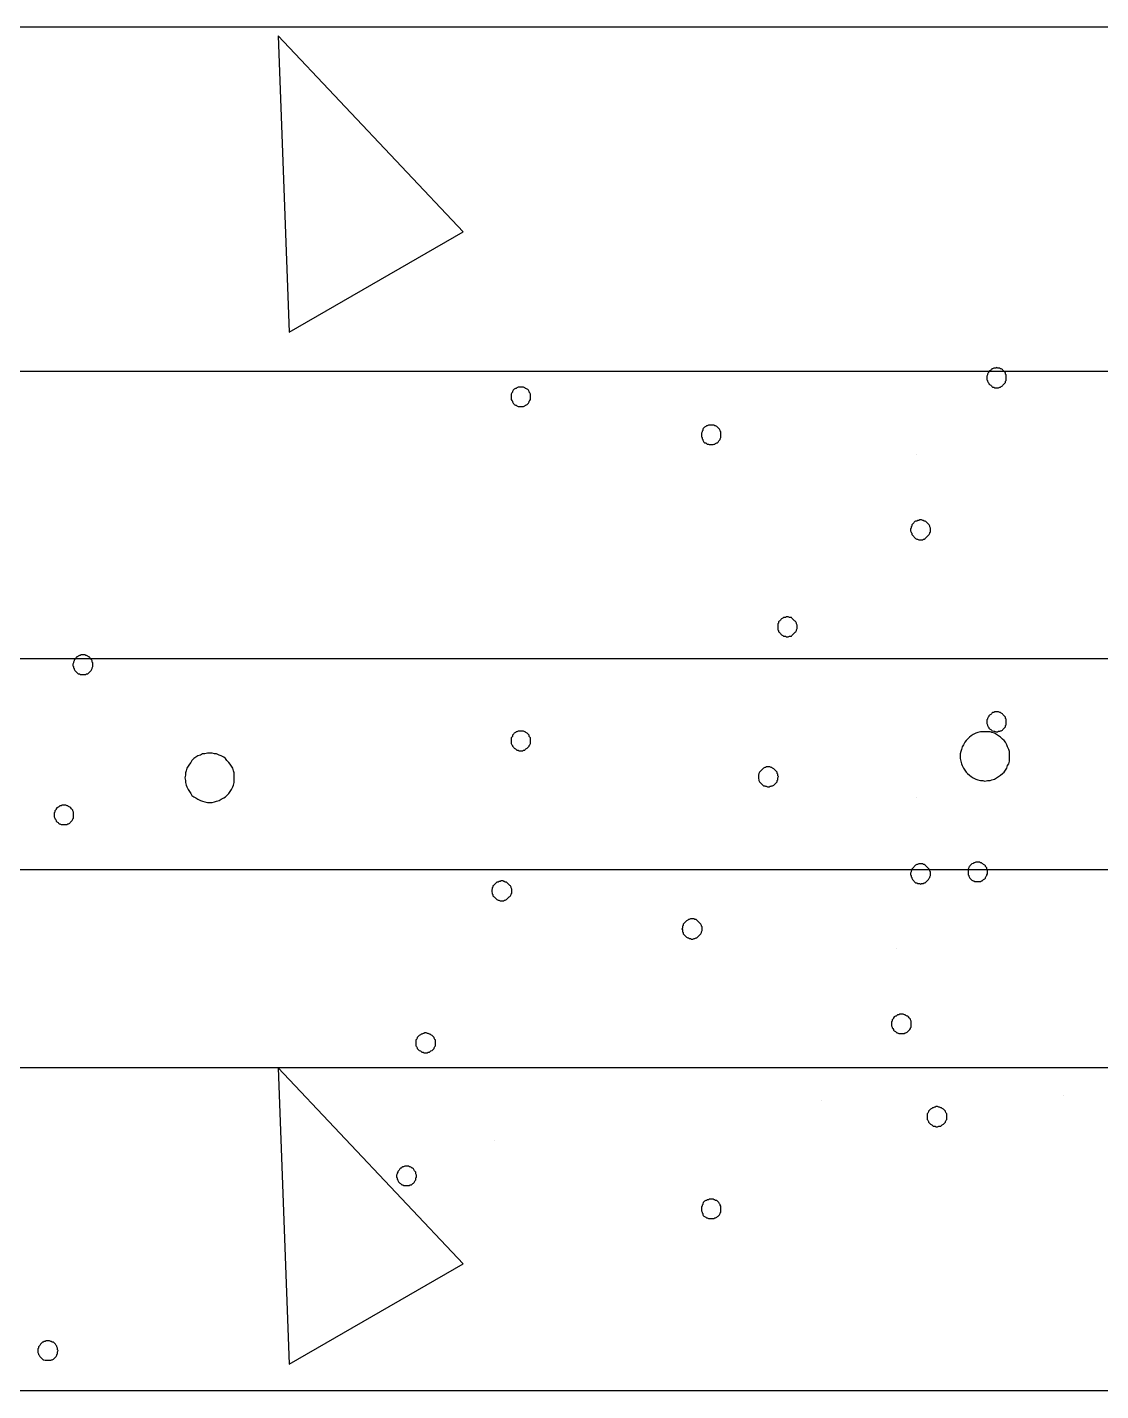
# Model space of a CAD drawing. Header units: metres. Extents: x 0 to 420, y 0 to 297.
# Drawn here: x 306.56 to 323.15, y 169.98 to 191.05 of the extents above; entities that cross this region are included whole.
import ezdxf

# ---------------------------------------------------------------- set-up
doc = ezdxf.new("R2010")
doc.units = ezdxf.units.M

msp = doc.modelspace()

# ---------------------------------------------------------------- linework, layer by layer
for p, q in [((358.7, 191.05), (213.7, 191.05)), ((310.44, 190.92), (310.61, 186.34)), ((313.3, 187.89), (310.44, 190.92)), ((310.61, 186.34), (313.3, 187.89)), ((358.7, 185.73), (213.7, 185.73)), ((320.3, 184.45), (320.3, 184.45)), ((358.7, 181.29), (213.7, 181.29)), ((320.3, 179.14), (320.3, 179.14)), ((362.95, 178.03), (210.37, 178.03)), ((320, 176.82), (320, 176.82)), ((358.7, 174.97), (213.7, 174.97)), ((310.44, 174.97), (310.61, 170.39)), ((313.3, 171.94), (310.44, 174.97)), ((318.83, 174.47), (318.83, 174.47)), ((322.57, 174.54), (322.57, 174.54)), ((313.78, 173.85), (313.78, 173.85)), ((310.61, 170.39), (313.3, 171.94)), ((358.7, 169.98), (213.7, 169.98))]:
    msp.add_line(p, q)
for points in [[(321.69, 185.63), (321.69, 185.65), (321.69, 185.66), (321.69, 185.68), (321.68, 185.69), (321.68, 185.71), (321.67, 185.72), (321.66, 185.73), (321.65, 185.74), (321.64, 185.75), (321.63, 185.76), (321.61, 185.77), (321.6, 185.77), (321.59, 185.78), (321.57, 185.78), (321.56, 185.78), (321.54, 185.79), (321.53, 185.78), (321.51, 185.78), (321.5, 185.78), (321.48, 185.77), (321.47, 185.77), (321.46, 185.76), (321.45, 185.75), (321.43, 185.74), (321.42, 185.73), (321.42, 185.72), (321.41, 185.71), (321.4, 185.69), (321.4, 185.68), (321.39, 185.66), (321.39, 185.65), (321.39, 185.63), (321.39, 185.63)], [(321.39, 185.63), (321.39, 185.62), (321.39, 185.6), (321.4, 185.59), (321.4, 185.58), (321.41, 185.56), (321.42, 185.55), (321.42, 185.54), (321.43, 185.53), (321.45, 185.52), (321.46, 185.51), (321.47, 185.5), (321.48, 185.49), (321.5, 185.49), (321.51, 185.48), (321.53, 185.48), (321.54, 185.48), (321.56, 185.48), (321.57, 185.48), (321.59, 185.49), (321.6, 185.49), (321.61, 185.5), (321.63, 185.51), (321.64, 185.52), (321.65, 185.53), (321.66, 185.54), (321.67, 185.55), (321.68, 185.56), (321.68, 185.58), (321.69, 185.59), (321.69, 185.6), (321.69, 185.62), (321.69, 185.63), (321.69, 185.63)], [(314.34, 185.34), (314.34, 185.35), (314.34, 185.37), (314.34, 185.38), (314.33, 185.4), (314.32, 185.41), (314.32, 185.42), (314.31, 185.44), (314.3, 185.45), (314.29, 185.46), (314.27, 185.47), (314.26, 185.47), (314.25, 185.48), (314.23, 185.49), (314.22, 185.49), (314.21, 185.49), (314.19, 185.49), (314.18, 185.49), (314.16, 185.49), (314.15, 185.49), (314.13, 185.48), (314.12, 185.47), (314.11, 185.47), (314.09, 185.46), (314.08, 185.45), (314.07, 185.44), (314.06, 185.42), (314.06, 185.41), (314.05, 185.4), (314.04, 185.38), (314.04, 185.37), (314.04, 185.35), (314.04, 185.34), (314.04, 185.34)], [(314.04, 185.34), (314.04, 185.32), (314.04, 185.31), (314.04, 185.3), (314.05, 185.28), (314.06, 185.27), (314.06, 185.26), (314.07, 185.24), (314.08, 185.23), (314.09, 185.22), (314.11, 185.21), (314.12, 185.21), (314.13, 185.2), (314.15, 185.19), (314.16, 185.19), (314.18, 185.19), (314.19, 185.19), (314.21, 185.19), (314.22, 185.19), (314.23, 185.19), (314.25, 185.2), (314.26, 185.21), (314.27, 185.21), (314.29, 185.22), (314.3, 185.23), (314.31, 185.24), (314.32, 185.26), (314.32, 185.27), (314.33, 185.28), (314.34, 185.3), (314.34, 185.31), (314.34, 185.32), (314.34, 185.34), (314.34, 185.34)], [(317.28, 184.75), (317.28, 184.77), (317.28, 184.78), (317.28, 184.8), (317.27, 184.81), (317.27, 184.82), (317.26, 184.84), (317.25, 184.85), (317.24, 184.86), (317.23, 184.87), (317.22, 184.88), (317.2, 184.89), (317.19, 184.89), (317.18, 184.9), (317.16, 184.9), (317.15, 184.9), (317.13, 184.9), (317.12, 184.9), (317.1, 184.9), (317.09, 184.9), (317.07, 184.89), (317.06, 184.89), (317.05, 184.88), (317.03, 184.87), (317.02, 184.86), (317.01, 184.85), (317, 184.84), (317, 184.82), (316.99, 184.81), (316.99, 184.8), (316.98, 184.78), (316.98, 184.77), (316.98, 184.75), (316.98, 184.75)], [(316.98, 184.75), (316.98, 184.74), (316.98, 184.72), (316.99, 184.71), (316.99, 184.69), (317, 184.68), (317, 184.67), (317.01, 184.66), (317.02, 184.64), (317.03, 184.63), (317.05, 184.63), (317.06, 184.62), (317.07, 184.61), (317.09, 184.61), (317.1, 184.6), (317.12, 184.6), (317.13, 184.6), (317.15, 184.6), (317.16, 184.6), (317.18, 184.61), (317.19, 184.61), (317.2, 184.62), (317.22, 184.63), (317.23, 184.63), (317.24, 184.64), (317.25, 184.66), (317.26, 184.67), (317.27, 184.68), (317.27, 184.69), (317.28, 184.71), (317.28, 184.72), (317.28, 184.74), (317.28, 184.75), (317.28, 184.75)], [(320.52, 183.28), (320.52, 183.3), (320.52, 183.31), (320.51, 183.33), (320.51, 183.34), (320.5, 183.36), (320.49, 183.37), (320.48, 183.38), (320.47, 183.39), (320.46, 183.4), (320.45, 183.41), (320.44, 183.42), (320.42, 183.42), (320.41, 183.43), (320.4, 183.43), (320.38, 183.44), (320.37, 183.44), (320.35, 183.44), (320.34, 183.43), (320.32, 183.43), (320.31, 183.42), (320.29, 183.42), (320.28, 183.41), (320.27, 183.4), (320.26, 183.39), (320.25, 183.38), (320.24, 183.37), (320.23, 183.36), (320.23, 183.34), (320.22, 183.33), (320.22, 183.31), (320.21, 183.3), (320.21, 183.28), (320.21, 183.28)], [(320.21, 183.28), (320.21, 183.27), (320.22, 183.25), (320.22, 183.24), (320.23, 183.23), (320.23, 183.21), (320.24, 183.2), (320.25, 183.19), (320.26, 183.18), (320.27, 183.17), (320.28, 183.16), (320.29, 183.15), (320.31, 183.14), (320.32, 183.14), (320.34, 183.13), (320.35, 183.13), (320.37, 183.13), (320.38, 183.13), (320.4, 183.13), (320.41, 183.14), (320.42, 183.14), (320.44, 183.15), (320.45, 183.16), (320.46, 183.17), (320.47, 183.18), (320.48, 183.19), (320.49, 183.2), (320.5, 183.21), (320.51, 183.23), (320.51, 183.24), (320.52, 183.25), (320.52, 183.27), (320.52, 183.28), (320.52, 183.28)], [(318.46, 181.78), (318.46, 181.8), (318.46, 181.81), (318.45, 181.83), (318.45, 181.84), (318.44, 181.86), (318.43, 181.87), (318.42, 181.88), (318.41, 181.89), (318.4, 181.9), (318.39, 181.91), (318.38, 181.92), (318.37, 181.93), (318.35, 181.93), (318.34, 181.93), (318.32, 181.94), (318.31, 181.94), (318.29, 181.94), (318.28, 181.93), (318.26, 181.93), (318.25, 181.93), (318.24, 181.92), (318.22, 181.91), (318.21, 181.9), (318.2, 181.89), (318.19, 181.88), (318.18, 181.87), (318.17, 181.86), (318.17, 181.84), (318.16, 181.83), (318.16, 181.81), (318.16, 181.8), (318.16, 181.78), (318.16, 181.78)], [(318.16, 181.78), (318.16, 181.77), (318.16, 181.76), (318.16, 181.74), (318.17, 181.73), (318.17, 181.71), (318.18, 181.7), (318.19, 181.69), (318.2, 181.68), (318.21, 181.67), (318.22, 181.66), (318.24, 181.65), (318.25, 181.64), (318.26, 181.64), (318.28, 181.64), (318.29, 181.63), (318.31, 181.63), (318.32, 181.63), (318.34, 181.64), (318.35, 181.64), (318.37, 181.64), (318.38, 181.65), (318.39, 181.66), (318.4, 181.67), (318.41, 181.68), (318.42, 181.69), (318.43, 181.7), (318.44, 181.71), (318.45, 181.73), (318.45, 181.74), (318.46, 181.76), (318.46, 181.77), (318.46, 181.78), (318.46, 181.78)], [(307.58, 181.2), (307.58, 181.21), (307.58, 181.23), (307.57, 181.24), (307.57, 181.26), (307.56, 181.27), (307.55, 181.28), (307.54, 181.29), (307.53, 181.31), (307.52, 181.32), (307.51, 181.32), (307.5, 181.33), (307.48, 181.34), (307.47, 181.34), (307.46, 181.35), (307.44, 181.35), (307.43, 181.35), (307.41, 181.35), (307.4, 181.35), (307.38, 181.34), (307.37, 181.34), (307.35, 181.33), (307.34, 181.32), (307.33, 181.32), (307.32, 181.31), (307.31, 181.29), (307.3, 181.28), (307.29, 181.27), (307.29, 181.26), (307.28, 181.24), (307.28, 181.23), (307.27, 181.21), (307.27, 181.2), (307.27, 181.2)], [(307.27, 181.2), (307.27, 181.18), (307.28, 181.17), (307.28, 181.15), (307.29, 181.14), (307.29, 181.13), (307.3, 181.11), (307.31, 181.1), (307.32, 181.09), (307.33, 181.08), (307.34, 181.07), (307.35, 181.06), (307.37, 181.06), (307.38, 181.05), (307.4, 181.05), (307.41, 181.05), (307.43, 181.05), (307.44, 181.05), (307.46, 181.05), (307.47, 181.05), (307.48, 181.06), (307.5, 181.06), (307.51, 181.07), (307.52, 181.08), (307.53, 181.09), (307.54, 181.1), (307.55, 181.11), (307.56, 181.13), (307.57, 181.14), (307.57, 181.15), (307.58, 181.17), (307.58, 181.18), (307.58, 181.2), (307.58, 181.2)], [(321.69, 180.32), (321.69, 180.33), (321.69, 180.35), (321.69, 180.36), (321.68, 180.37), (321.68, 180.39), (321.67, 180.4), (321.66, 180.41), (321.65, 180.42), (321.64, 180.43), (321.63, 180.44), (321.61, 180.45), (321.6, 180.46), (321.59, 180.46), (321.57, 180.47), (321.56, 180.47), (321.54, 180.47), (321.53, 180.47), (321.51, 180.47), (321.5, 180.46), (321.48, 180.46), (321.47, 180.45), (321.46, 180.44), (321.45, 180.43), (321.43, 180.42), (321.42, 180.41), (321.42, 180.4), (321.41, 180.39), (321.4, 180.37), (321.4, 180.36), (321.39, 180.35), (321.39, 180.33), (321.39, 180.32), (321.39, 180.32)], [(314.34, 180.02), (314.34, 180.04), (314.34, 180.05), (314.34, 180.07), (314.33, 180.08), (314.32, 180.09), (314.32, 180.11), (314.31, 180.12), (314.3, 180.13), (314.29, 180.14), (314.27, 180.15), (314.26, 180.16), (314.25, 180.16), (314.23, 180.17), (314.22, 180.17), (314.21, 180.17), (314.19, 180.17), (314.18, 180.17), (314.16, 180.17), (314.15, 180.17), (314.13, 180.16), (314.12, 180.16), (314.11, 180.15), (314.09, 180.14), (314.08, 180.13), (314.07, 180.12), (314.06, 180.11), (314.06, 180.09), (314.05, 180.08), (314.04, 180.07), (314.04, 180.05), (314.04, 180.04), (314.04, 180.02), (314.04, 180.02)], [(321.74, 179.78), (321.74, 179.82), (321.74, 179.86), (321.73, 179.89), (321.71, 179.93), (321.7, 179.96), (321.68, 180), (321.66, 180.03), (321.63, 180.05), (321.6, 180.08), (321.57, 180.1), (321.54, 180.12), (321.51, 180.14), (321.47, 180.15), (321.44, 180.16), (321.4, 180.16), (321.36, 180.16), (321.33, 180.16), (321.29, 180.16), (321.25, 180.15), (321.22, 180.14), (321.18, 180.12), (321.15, 180.1), (321.12, 180.08), (321.09, 180.05), (321.07, 180.03), (321.05, 180), (321.03, 179.96), (321.01, 179.93), (321, 179.89), (320.99, 179.86), (320.98, 179.82), (320.98, 179.78), (320.98, 179.78)], [(321.39, 180.32), (321.39, 180.3), (321.39, 180.29), (321.4, 180.27), (321.4, 180.26), (321.41, 180.24), (321.42, 180.23), (321.42, 180.22), (321.43, 180.21), (321.45, 180.2), (321.46, 180.19), (321.47, 180.18), (321.48, 180.18), (321.5, 180.17), (321.51, 180.17), (321.53, 180.16), (321.54, 180.16), (321.56, 180.16), (321.57, 180.17), (321.59, 180.17), (321.6, 180.18), (321.61, 180.18), (321.63, 180.19), (321.64, 180.2), (321.65, 180.21), (321.66, 180.22), (321.67, 180.23), (321.68, 180.24), (321.68, 180.26), (321.69, 180.27), (321.69, 180.29), (321.69, 180.3), (321.69, 180.32), (321.69, 180.32)], [(314.04, 180.02), (314.04, 180.01), (314.04, 179.99), (314.04, 179.98), (314.05, 179.96), (314.06, 179.95), (314.06, 179.94), (314.07, 179.93), (314.08, 179.92), (314.09, 179.91), (314.11, 179.9), (314.12, 179.89), (314.13, 179.88), (314.15, 179.88), (314.16, 179.87), (314.18, 179.87), (314.19, 179.87), (314.21, 179.87), (314.22, 179.87), (314.23, 179.88), (314.25, 179.88), (314.26, 179.89), (314.27, 179.9), (314.29, 179.91), (314.3, 179.92), (314.31, 179.93), (314.32, 179.94), (314.32, 179.95), (314.33, 179.96), (314.34, 179.98), (314.34, 179.99), (314.34, 180.01), (314.34, 180.02), (314.34, 180.02)], [(309.76, 179.45), (309.76, 179.49), (309.76, 179.53), (309.75, 179.56), (309.74, 179.6), (309.72, 179.63), (309.7, 179.66), (309.68, 179.69), (309.65, 179.72), (309.63, 179.75), (309.6, 179.77), (309.56, 179.79), (309.53, 179.8), (309.49, 179.82), (309.46, 179.82), (309.42, 179.83), (309.38, 179.83), (309.35, 179.83), (309.31, 179.82), (309.27, 179.82), (309.24, 179.8), (309.2, 179.79), (309.17, 179.77), (309.14, 179.75), (309.11, 179.72), (309.09, 179.69), (309.07, 179.66), (309.05, 179.63), (309.03, 179.6), (309.02, 179.56), (309.01, 179.53), (309.01, 179.49), (309, 179.45), (309, 179.45)], [(320.98, 179.78), (320.98, 179.75), (320.99, 179.71), (321, 179.67), (321.01, 179.64), (321.03, 179.6), (321.05, 179.57), (321.07, 179.54), (321.09, 179.52), (321.12, 179.49), (321.15, 179.47), (321.18, 179.45), (321.22, 179.43), (321.25, 179.42), (321.29, 179.41), (321.33, 179.41), (321.36, 179.4), (321.4, 179.41), (321.44, 179.41), (321.47, 179.42), (321.51, 179.43), (321.54, 179.45), (321.57, 179.47), (321.6, 179.49), (321.63, 179.52), (321.66, 179.54), (321.68, 179.57), (321.7, 179.6), (321.71, 179.64), (321.73, 179.67), (321.74, 179.71), (321.74, 179.75), (321.74, 179.78), (321.74, 179.78)], [(318.17, 179.47), (318.16, 179.48), (318.16, 179.5), (318.16, 179.51), (318.15, 179.52), (318.15, 179.54), (318.14, 179.55), (318.13, 179.56), (318.12, 179.57), (318.11, 179.58), (318.1, 179.59), (318.08, 179.6), (318.07, 179.61), (318.06, 179.61), (318.04, 179.62), (318.03, 179.62), (318.01, 179.62), (318, 179.62), (317.98, 179.62), (317.97, 179.61), (317.96, 179.61), (317.94, 179.6), (317.93, 179.59), (317.92, 179.58), (317.91, 179.57), (317.9, 179.56), (317.89, 179.55), (317.88, 179.54), (317.87, 179.52), (317.87, 179.51), (317.86, 179.5), (317.86, 179.48), (317.86, 179.47), (317.86, 179.47)], [(309, 179.45), (309.01, 179.41), (309.01, 179.38), (309.02, 179.34), (309.03, 179.31), (309.05, 179.27), (309.07, 179.24), (309.09, 179.21), (309.11, 179.18), (309.14, 179.16), (309.17, 179.14), (309.2, 179.12), (309.24, 179.1), (309.27, 179.09), (309.31, 179.08), (309.35, 179.07), (309.38, 179.07), (309.42, 179.07), (309.46, 179.08), (309.49, 179.09), (309.53, 179.1), (309.56, 179.12), (309.6, 179.14), (309.63, 179.16), (309.65, 179.18), (309.68, 179.21), (309.7, 179.24), (309.72, 179.27), (309.74, 179.31), (309.75, 179.34), (309.76, 179.38), (309.76, 179.41), (309.76, 179.45), (309.76, 179.45)], [(317.86, 179.47), (317.86, 179.45), (317.86, 179.44), (317.87, 179.42), (317.87, 179.41), (317.88, 179.39), (317.89, 179.38), (317.9, 179.37), (317.91, 179.36), (317.92, 179.35), (317.93, 179.34), (317.94, 179.33), (317.96, 179.33), (317.97, 179.32), (317.98, 179.32), (318, 179.31), (318.01, 179.31), (318.03, 179.31), (318.04, 179.32), (318.06, 179.32), (318.07, 179.33), (318.08, 179.33), (318.1, 179.34), (318.11, 179.35), (318.12, 179.36), (318.13, 179.37), (318.14, 179.38), (318.15, 179.39), (318.15, 179.41), (318.16, 179.42), (318.16, 179.44), (318.16, 179.45), (318.17, 179.47), (318.17, 179.47)], [(307.28, 178.88), (307.28, 178.89), (307.28, 178.91), (307.28, 178.92), (307.27, 178.94), (307.27, 178.95), (307.26, 178.96), (307.25, 178.97), (307.24, 178.99), (307.23, 179), (307.22, 179), (307.2, 179.01), (307.19, 179.02), (307.18, 179.02), (307.16, 179.03), (307.15, 179.03), (307.13, 179.03), (307.12, 179.03), (307.1, 179.03), (307.09, 179.02), (307.07, 179.02), (307.06, 179.01), (307.05, 179), (307.04, 179), (307.02, 178.99), (307.01, 178.97), (307.01, 178.96), (307, 178.95), (306.99, 178.94), (306.99, 178.92), (306.98, 178.91), (306.98, 178.89), (306.98, 178.88), (306.98, 178.88)], [(306.98, 178.88), (306.98, 178.86), (306.98, 178.85), (306.99, 178.83), (306.99, 178.82), (307, 178.81), (307.01, 178.79), (307.01, 178.78), (307.02, 178.77), (307.04, 178.76), (307.05, 178.75), (307.06, 178.74), (307.07, 178.74), (307.09, 178.73), (307.1, 178.73), (307.12, 178.73), (307.13, 178.73), (307.15, 178.73), (307.16, 178.73), (307.18, 178.73), (307.19, 178.74), (307.2, 178.74), (307.22, 178.75), (307.23, 178.76), (307.24, 178.77), (307.25, 178.78), (307.26, 178.79), (307.27, 178.81), (307.27, 178.82), (307.28, 178.83), (307.28, 178.85), (307.28, 178.86), (307.28, 178.88), (307.28, 178.88)], [(320.52, 177.97), (320.52, 177.98), (320.52, 178), (320.51, 178.01), (320.51, 178.03), (320.5, 178.04), (320.49, 178.05), (320.48, 178.06), (320.47, 178.07), (320.46, 178.08), (320.45, 178.09), (320.44, 178.1), (320.42, 178.11), (320.41, 178.11), (320.4, 178.12), (320.38, 178.12), (320.37, 178.12), (320.35, 178.12), (320.34, 178.12), (320.32, 178.11), (320.31, 178.11), (320.29, 178.1), (320.28, 178.09), (320.27, 178.08), (320.26, 178.07), (320.25, 178.06), (320.24, 178.05), (320.23, 178.04), (320.23, 178.03), (320.22, 178.01), (320.22, 178), (320.21, 177.98), (320.21, 177.97), (320.21, 177.97)], [(321.4, 178), (321.4, 178.01), (321.4, 178.03), (321.39, 178.04), (321.39, 178.06), (321.38, 178.07), (321.37, 178.08), (321.37, 178.09), (321.36, 178.1), (321.34, 178.11), (321.33, 178.12), (321.32, 178.13), (321.31, 178.14), (321.29, 178.14), (321.28, 178.15), (321.26, 178.15), (321.25, 178.15), (321.23, 178.15), (321.22, 178.15), (321.2, 178.14), (321.19, 178.14), (321.18, 178.13), (321.16, 178.12), (321.15, 178.11), (321.14, 178.1), (321.13, 178.09), (321.12, 178.08), (321.11, 178.07), (321.11, 178.06), (321.1, 178.04), (321.1, 178.03), (321.1, 178.01), (321.1, 178), (321.1, 178)], [(314.05, 177.7), (314.05, 177.72), (314.05, 177.73), (314.04, 177.75), (314.04, 177.76), (314.03, 177.78), (314.02, 177.79), (314.01, 177.8), (314, 177.81), (313.99, 177.82), (313.98, 177.83), (313.97, 177.84), (313.95, 177.84), (313.94, 177.85), (313.93, 177.85), (313.91, 177.86), (313.9, 177.86), (313.88, 177.86), (313.87, 177.85), (313.85, 177.85), (313.84, 177.84), (313.82, 177.84), (313.81, 177.83), (313.8, 177.82), (313.79, 177.81), (313.78, 177.8), (313.77, 177.79), (313.76, 177.78), (313.76, 177.76), (313.75, 177.75), (313.75, 177.73), (313.74, 177.72), (313.74, 177.7), (313.74, 177.7)], [(320.21, 177.97), (320.21, 177.95), (320.22, 177.94), (320.22, 177.92), (320.23, 177.91), (320.23, 177.9), (320.24, 177.88), (320.25, 177.87), (320.26, 177.86), (320.27, 177.85), (320.28, 177.84), (320.29, 177.83), (320.31, 177.83), (320.32, 177.82), (320.34, 177.82), (320.35, 177.82), (320.37, 177.81), (320.38, 177.82), (320.4, 177.82), (320.41, 177.82), (320.42, 177.83), (320.44, 177.83), (320.45, 177.84), (320.46, 177.85), (320.47, 177.86), (320.48, 177.87), (320.49, 177.88), (320.5, 177.9), (320.51, 177.91), (320.51, 177.92), (320.52, 177.94), (320.52, 177.95), (320.52, 177.97), (320.52, 177.97)], [(321.1, 178), (321.1, 177.98), (321.1, 177.97), (321.1, 177.95), (321.11, 177.94), (321.11, 177.93), (321.12, 177.91), (321.13, 177.9), (321.14, 177.89), (321.15, 177.88), (321.16, 177.87), (321.18, 177.86), (321.19, 177.86), (321.2, 177.85), (321.22, 177.85), (321.23, 177.85), (321.25, 177.85), (321.26, 177.85), (321.28, 177.85), (321.29, 177.85), (321.31, 177.86), (321.32, 177.86), (321.33, 177.87), (321.34, 177.88), (321.36, 177.89), (321.37, 177.9), (321.37, 177.91), (321.38, 177.93), (321.39, 177.94), (321.39, 177.95), (321.4, 177.97), (321.4, 177.98), (321.4, 178), (321.4, 178)], [(313.74, 177.7), (313.74, 177.69), (313.75, 177.67), (313.75, 177.66), (313.76, 177.65), (313.76, 177.63), (313.77, 177.62), (313.78, 177.61), (313.79, 177.6), (313.8, 177.59), (313.81, 177.58), (313.82, 177.57), (313.84, 177.56), (313.85, 177.56), (313.87, 177.55), (313.88, 177.55), (313.9, 177.55), (313.91, 177.55), (313.93, 177.55), (313.94, 177.56), (313.95, 177.56), (313.97, 177.57), (313.98, 177.58), (313.99, 177.59), (314, 177.6), (314.01, 177.61), (314.02, 177.62), (314.03, 177.63), (314.04, 177.65), (314.04, 177.66), (314.05, 177.67), (314.05, 177.69), (314.05, 177.7), (314.05, 177.7)], [(316.99, 177.12), (316.99, 177.13), (316.99, 177.15), (316.98, 177.16), (316.98, 177.17), (316.97, 177.19), (316.96, 177.2), (316.95, 177.21), (316.94, 177.22), (316.93, 177.23), (316.92, 177.24), (316.91, 177.25), (316.9, 177.26), (316.88, 177.26), (316.87, 177.27), (316.85, 177.27), (316.84, 177.27), (316.82, 177.27), (316.81, 177.27), (316.79, 177.26), (316.78, 177.26), (316.77, 177.25), (316.75, 177.24), (316.74, 177.23), (316.73, 177.22), (316.72, 177.21), (316.71, 177.2), (316.7, 177.19), (316.7, 177.17), (316.69, 177.16), (316.69, 177.15), (316.69, 177.13), (316.68, 177.12), (316.68, 177.12)], [(316.68, 177.12), (316.69, 177.1), (316.69, 177.09), (316.69, 177.07), (316.7, 177.06), (316.7, 177.04), (316.71, 177.03), (316.72, 177.02), (316.73, 177.01), (316.74, 177), (316.75, 176.99), (316.77, 176.98), (316.78, 176.98), (316.79, 176.97), (316.81, 176.97), (316.82, 176.96), (316.84, 176.96), (316.85, 176.96), (316.87, 176.97), (316.88, 176.97), (316.9, 176.98), (316.91, 176.98), (316.92, 176.99), (316.93, 177), (316.94, 177.01), (316.95, 177.02), (316.96, 177.03), (316.97, 177.04), (316.98, 177.06), (316.98, 177.07), (316.99, 177.09), (316.99, 177.1), (316.99, 177.12), (316.99, 177.12)], [(320.22, 175.65), (320.22, 175.66), (320.22, 175.68), (320.22, 175.69), (320.21, 175.71), (320.21, 175.72), (320.2, 175.73), (320.19, 175.74), (320.18, 175.76), (320.17, 175.77), (320.16, 175.77), (320.14, 175.78), (320.13, 175.79), (320.12, 175.79), (320.1, 175.8), (320.09, 175.8), (320.07, 175.8), (320.06, 175.8), (320.04, 175.8), (320.03, 175.79), (320.01, 175.79), (320, 175.78), (319.99, 175.77), (319.98, 175.77), (319.96, 175.76), (319.95, 175.74), (319.95, 175.73), (319.94, 175.72), (319.93, 175.71), (319.93, 175.69), (319.92, 175.68), (319.92, 175.66), (319.92, 175.65), (319.92, 175.65)], [(319.92, 175.65), (319.92, 175.63), (319.92, 175.62), (319.93, 175.6), (319.93, 175.59), (319.94, 175.58), (319.95, 175.56), (319.95, 175.55), (319.96, 175.54), (319.98, 175.53), (319.99, 175.52), (320, 175.51), (320.01, 175.51), (320.03, 175.5), (320.04, 175.5), (320.06, 175.5), (320.07, 175.5), (320.09, 175.5), (320.1, 175.5), (320.12, 175.5), (320.13, 175.51), (320.14, 175.51), (320.16, 175.52), (320.17, 175.53), (320.18, 175.54), (320.19, 175.55), (320.2, 175.56), (320.21, 175.58), (320.21, 175.59), (320.22, 175.6), (320.22, 175.62), (320.22, 175.63), (320.22, 175.65), (320.22, 175.65)], [(312.87, 175.35), (312.87, 175.37), (312.87, 175.38), (312.87, 175.4), (312.86, 175.41), (312.85, 175.43), (312.85, 175.44), (312.84, 175.45), (312.83, 175.46), (312.82, 175.47), (312.8, 175.48), (312.79, 175.49), (312.78, 175.49), (312.76, 175.5), (312.75, 175.5), (312.73, 175.51), (312.72, 175.51), (312.7, 175.51), (312.69, 175.5), (312.68, 175.5), (312.66, 175.49), (312.65, 175.49), (312.64, 175.48), (312.62, 175.47), (312.61, 175.46), (312.6, 175.45), (312.59, 175.44), (312.59, 175.43), (312.58, 175.41), (312.57, 175.4), (312.57, 175.38), (312.57, 175.37), (312.57, 175.35), (312.57, 175.35)], [(312.57, 175.35), (312.57, 175.34), (312.57, 175.32), (312.57, 175.31), (312.58, 175.3), (312.59, 175.28), (312.59, 175.27), (312.6, 175.26), (312.61, 175.25), (312.62, 175.24), (312.64, 175.23), (312.65, 175.22), (312.66, 175.21), (312.68, 175.21), (312.69, 175.2), (312.7, 175.2), (312.72, 175.2), (312.73, 175.2), (312.75, 175.2), (312.76, 175.21), (312.78, 175.21), (312.79, 175.22), (312.8, 175.23), (312.82, 175.24), (312.83, 175.25), (312.84, 175.26), (312.85, 175.27), (312.85, 175.28), (312.86, 175.3), (312.87, 175.31), (312.87, 175.32), (312.87, 175.34), (312.87, 175.35), (312.87, 175.35)], [(320.77, 174.21), (320.77, 174.23), (320.77, 174.24), (320.77, 174.26), (320.76, 174.27), (320.75, 174.29), (320.75, 174.3), (320.74, 174.31), (320.73, 174.32), (320.72, 174.33), (320.7, 174.34), (320.69, 174.35), (320.68, 174.35), (320.66, 174.36), (320.65, 174.36), (320.63, 174.37), (320.62, 174.37), (320.6, 174.37), (320.59, 174.36), (320.58, 174.36), (320.56, 174.35), (320.55, 174.35), (320.54, 174.34), (320.52, 174.33), (320.51, 174.32), (320.5, 174.31), (320.49, 174.3), (320.49, 174.29), (320.48, 174.27), (320.47, 174.26), (320.47, 174.24), (320.47, 174.23), (320.47, 174.21), (320.47, 174.21)], [(320.47, 174.21), (320.47, 174.2), (320.47, 174.18), (320.47, 174.17), (320.48, 174.16), (320.49, 174.14), (320.49, 174.13), (320.5, 174.12), (320.51, 174.11), (320.52, 174.1), (320.54, 174.09), (320.55, 174.08), (320.56, 174.07), (320.58, 174.07), (320.59, 174.07), (320.6, 174.06), (320.62, 174.06), (320.63, 174.06), (320.65, 174.07), (320.66, 174.07), (320.68, 174.07), (320.69, 174.08), (320.7, 174.09), (320.72, 174.1), (320.73, 174.11), (320.74, 174.12), (320.75, 174.13), (320.75, 174.14), (320.76, 174.16), (320.77, 174.17), (320.77, 174.18), (320.77, 174.2), (320.77, 174.21), (320.77, 174.21)], [(312.58, 173.3), (312.58, 173.31), (312.57, 173.33), (312.57, 173.34), (312.57, 173.36), (312.56, 173.37), (312.55, 173.38), (312.54, 173.39), (312.53, 173.41), (312.52, 173.42), (312.51, 173.42), (312.5, 173.43), (312.48, 173.44), (312.47, 173.44), (312.46, 173.45), (312.44, 173.45), (312.43, 173.45), (312.41, 173.45), (312.4, 173.45), (312.38, 173.44), (312.37, 173.44), (312.35, 173.43), (312.34, 173.42), (312.33, 173.42), (312.32, 173.41), (312.31, 173.39), (312.3, 173.38), (312.29, 173.37), (312.29, 173.36), (312.28, 173.34), (312.28, 173.33), (312.27, 173.31), (312.27, 173.3), (312.27, 173.3)], [(312.27, 173.3), (312.27, 173.28), (312.28, 173.27), (312.28, 173.25), (312.29, 173.24), (312.29, 173.23), (312.3, 173.21), (312.31, 173.2), (312.32, 173.19), (312.33, 173.18), (312.34, 173.17), (312.35, 173.16), (312.37, 173.16), (312.38, 173.15), (312.4, 173.15), (312.41, 173.15), (312.43, 173.15), (312.44, 173.15), (312.46, 173.15), (312.47, 173.15), (312.48, 173.16), (312.5, 173.16), (312.51, 173.17), (312.52, 173.18), (312.53, 173.19), (312.54, 173.2), (312.55, 173.21), (312.56, 173.23), (312.57, 173.24), (312.57, 173.25), (312.57, 173.27), (312.58, 173.28), (312.58, 173.3), (312.58, 173.3)], [(317.28, 172.79), (317.28, 172.8), (317.28, 172.82), (317.28, 172.83), (317.27, 172.85), (317.27, 172.86), (317.26, 172.87), (317.25, 172.89), (317.24, 172.9), (317.23, 172.91), (317.22, 172.92), (317.2, 172.92), (317.19, 172.93), (317.18, 172.93), (317.16, 172.94), (317.15, 172.94), (317.13, 172.94), (317.12, 172.94), (317.1, 172.94), (317.09, 172.93), (317.07, 172.93), (317.06, 172.92), (317.05, 172.92), (317.03, 172.91), (317.02, 172.9), (317.01, 172.89), (317, 172.87), (317, 172.86), (316.99, 172.85), (316.99, 172.83), (316.98, 172.82), (316.98, 172.8), (316.98, 172.79), (316.98, 172.79)], [(316.98, 172.79), (316.98, 172.77), (316.98, 172.76), (316.99, 172.74), (316.99, 172.73), (317, 172.72), (317, 172.7), (317.01, 172.69), (317.02, 172.68), (317.03, 172.67), (317.05, 172.66), (317.06, 172.65), (317.07, 172.65), (317.09, 172.64), (317.1, 172.64), (317.12, 172.64), (317.13, 172.64), (317.15, 172.64), (317.16, 172.64), (317.18, 172.64), (317.19, 172.65), (317.2, 172.65), (317.22, 172.66), (317.23, 172.67), (317.24, 172.68), (317.25, 172.69), (317.26, 172.7), (317.27, 172.72), (317.27, 172.73), (317.28, 172.74), (317.28, 172.76), (317.28, 172.77), (317.28, 172.79), (317.28, 172.79)], [(307.04, 170.6), (307.03, 170.61), (307.03, 170.63), (307.03, 170.64), (307.02, 170.66), (307.02, 170.67), (307.01, 170.68), (307, 170.7), (306.99, 170.71), (306.98, 170.72), (306.97, 170.73), (306.95, 170.73), (306.94, 170.74), (306.93, 170.74), (306.91, 170.75), (306.9, 170.75), (306.88, 170.75), (306.87, 170.75), (306.85, 170.75), (306.84, 170.74), (306.82, 170.74), (306.81, 170.73), (306.8, 170.73), (306.79, 170.72), (306.78, 170.71), (306.77, 170.7), (306.76, 170.68), (306.75, 170.67), (306.74, 170.66), (306.74, 170.64), (306.73, 170.63), (306.73, 170.61), (306.73, 170.6), (306.73, 170.6)], [(306.73, 170.6), (306.73, 170.58), (306.73, 170.57), (306.74, 170.55), (306.74, 170.54), (306.75, 170.53), (306.76, 170.51), (306.77, 170.5), (306.78, 170.49), (306.79, 170.48), (306.8, 170.47), (306.81, 170.46), (306.82, 170.46), (306.84, 170.45), (306.85, 170.45), (306.87, 170.45), (306.88, 170.45), (306.9, 170.45), (306.91, 170.45), (306.93, 170.45), (306.94, 170.46), (306.95, 170.46), (306.97, 170.47), (306.98, 170.48), (306.99, 170.49), (307, 170.5), (307.01, 170.51), (307.02, 170.53), (307.02, 170.54), (307.03, 170.55), (307.03, 170.57), (307.03, 170.58), (307.04, 170.6), (307.04, 170.6)]]:
    msp.add_lwpolyline(points)

doc.saveas('drawing.dxf')
